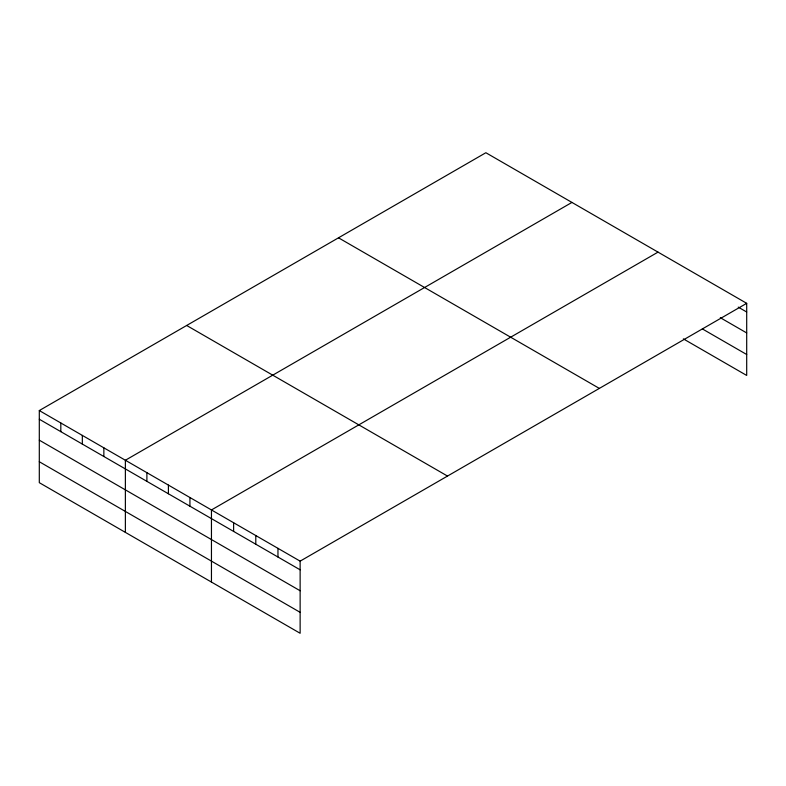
<?xml version="1.0" encoding="UTF-8"?>
<svg xmlns="http://www.w3.org/2000/svg" width="786" height="786" viewBox="0 0 786 786"><rect width="100%" height="100%" fill="white"/><g stroke="black" fill="none" stroke-linecap="round" stroke-linejoin="round"><path stroke-width="1.18" d="M683.358 338.874L746.7 375.443L746.7 303.327L485.866 152.73L39.3 410.557L39.3 482.673L300.134 633.27L300.134 561.145L39.3 410.557M571.943 202.424L125.377 460.252L125.377 532.368M658.02 252.119L211.454 509.947L211.454 582.062M300.134 561.145L746.7 303.327M738.25 307.13L746.7 312.003M720.31 317.701L746.7 332.94M702.36 328.912L746.7 354.506M338.501 237.814L599.335 388.402M186.665 325.473L447.499 476.061M39.3 419.233L300.134 569.821M39.3 440.17L300.134 590.758M39.3 461.736L300.134 612.333M277.959 548.343L277.959 557.028M255.794 535.551L255.794 544.226M233.619 522.749L233.619 531.424M189.927 497.518L189.927 506.204M168.41 485.1L168.41 493.775M146.894 472.671L146.894 481.356M103.86 447.824L103.86 456.509M82.334 435.405L82.334 444.08M60.817 422.976L60.817 431.661"/></g></svg>
